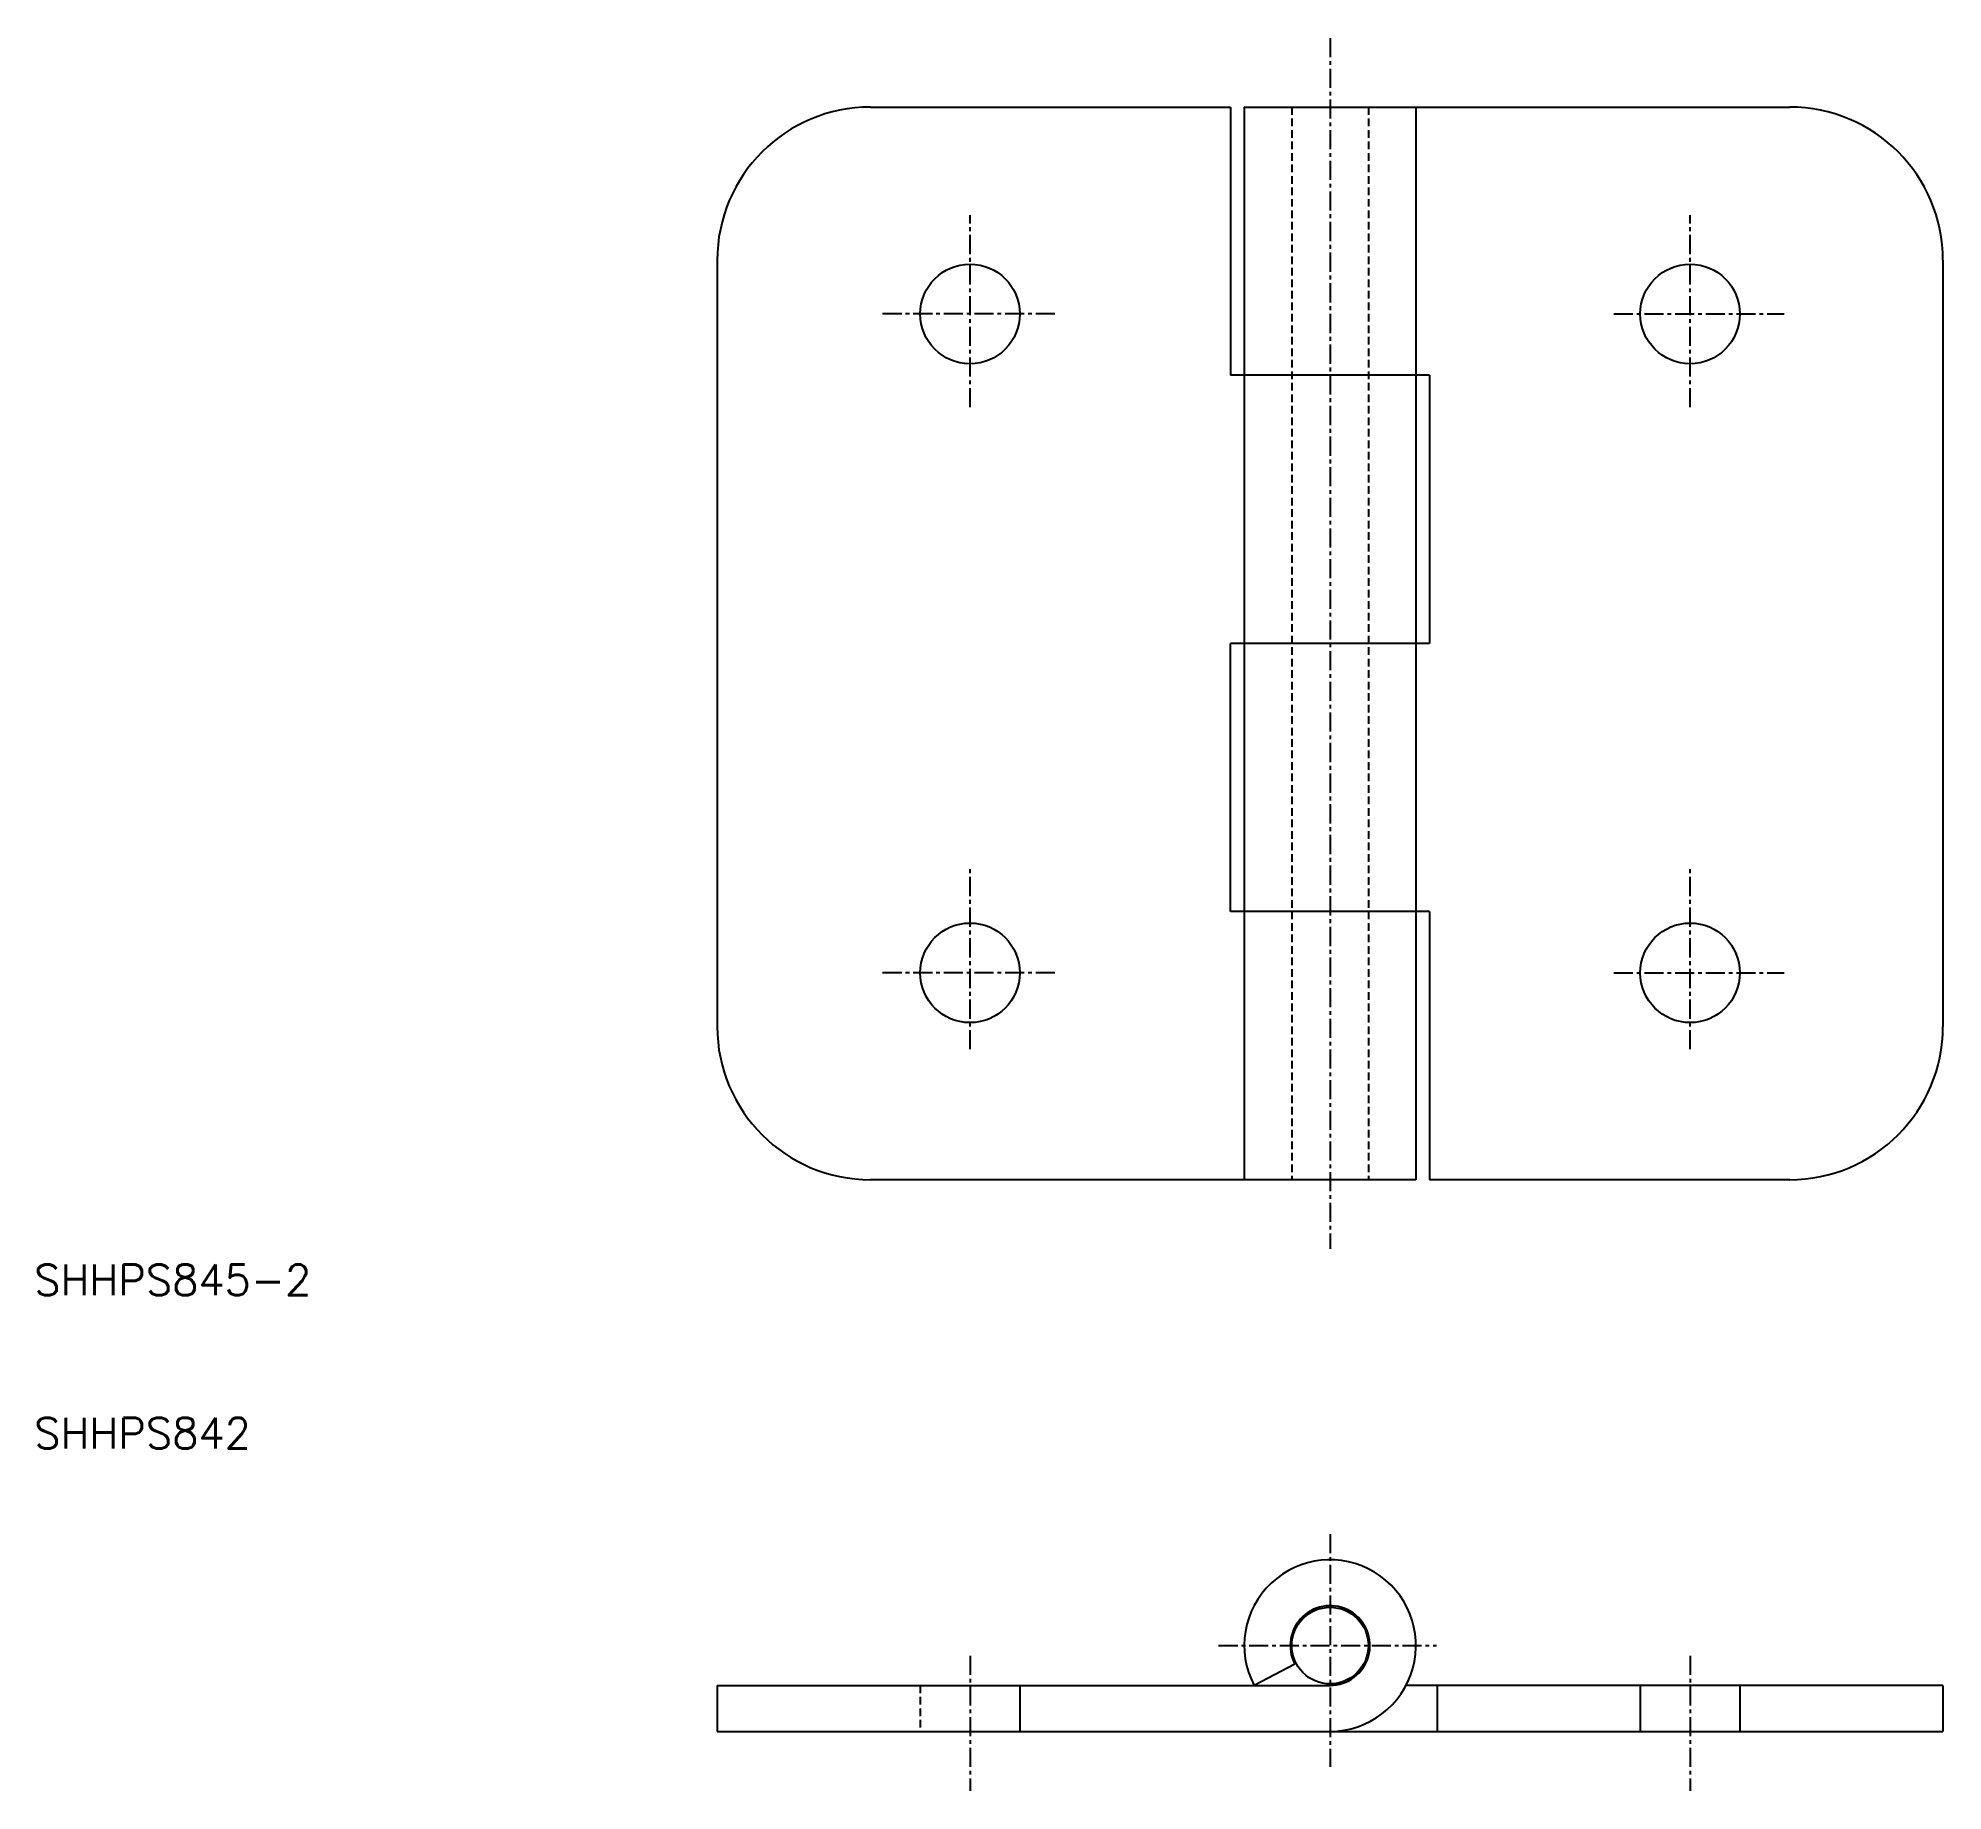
# Model space of a CAD drawing. Extents: x -84 to 40, y -9 to 105.
import ezdxf

# ---------------------------------------------------------------- set-up
doc = ezdxf.new("R2010")
doc.units = 0
doc.linetypes.add('CENTER', pattern=[2, 1.25, -0.25, 0.25, -0.25])
doc.linetypes.add('DASHED', pattern=[0.75, 0.5, -0.25])
doc.layers.get('0').update_dxf_attribs({"linetype": 'CONTINUOUS'})
doc.layers.add('CENTER', color=1, linetype='CENTER')
doc.styles.get("Standard").update_dxf_attribs({"font": 'txt.shx', "bigfont": 'bigfont.shx'})

msp = doc.modelspace()

# ---------------------------------------------------------------- linework, layer by layer
at = {"color": 7, "linetype": 'CONTINUOUS'}
for p, q in [((-30, 100.4), (-6.5, 100.4)), ((-6.5, 100.4), (-6.5, 82.9)), ((-5.6, 100.4), (-5.6, 30.4)), ((-5.6, 100.4), (30, 100.4)), ((5.6, 100.4), (5.6, 30.4)), ((-40, 90.4), (-40, 40.4)), ((40, 90.4), (40, 40.4)), ((6.5, 82.9), (-6.5, 82.9)), ((6.5, 82.9), (6.5, 65.4)), ((-6.5, 47.9), (-6.5, 65.4)), ((6.5, 65.4), (-6.5, 65.4)), ((6.5, 47.9), (-6.5, 47.9)), ((6.5, 47.9), (6.5, 30.4)), ((5.6, 30.4), (-30, 30.4)), ((30, 30.4), (6.5, 30.4)), ((-2.3, -1.21), (-4.96, -2.6)), ((-40, -2.6), (-40, -5.6)), ((-40, -2.6), (0, -2.6)), ((-20.25, -2.6), (-20.25, -5.6)), ((7, -2.6), (4.96, -2.6)), ((40, -2.6), (7, -2.6)), ((7, -2.6), (7, -5.6)), ((20.25, -2.6), (20.25, -5.6)), ((26.75, -2.6), (26.75, -5.6)), ((40, -2.6), (40, -5.6)), ((-40, -5.6), (7, -5.6)), ((7, -5.6), (40, -5.6))]:
    msp.add_line(p, q, dxfattribs=at)
at = {"color": 3, "linetype": 'DASHED'}
for p, q in [((-2.5, 100.4), (-2.5, 30.4)), ((2.5, 100.4), (2.5, 30.4)), ((-26.75, -2.6), (-26.75, -5.6)), ((-20.25, -2.6), (-20.25, -5.6)), ((20.25, -2.6), (20.25, -5.6)), ((26.75, -2.6), (26.75, -5.6))]:
    msp.add_line(p, q, dxfattribs=at)
at = {"color": 7, "linetype": 'CONTINUOUS'}
for centre, radius in [((-23.5, 86.9), 3.25), ((23.5, 86.9), 3.25), ((-23.5, 43.9), 3.25), ((23.5, 43.9), 3.25), ((0, 0), 2.5)]:
    msp.add_circle(centre, radius, dxfattribs=at)
for centre, radius, start, end in [((-30, 90.4), 10, 90, 180), ((30, 90.4), 10, 0, 90), ((-30, 40.4), 10, 180, 270), ((30, 40.4), 10, 270, 0), ((0, 0), 5.6, 270, 207.664), ((0, 0), 2.6, 270, 207.664)]:
    msp.add_arc(centre, radius, start, end, dxfattribs=at)
at = {"layer": 'CENTER', "color": 1, "linetype": 'CENTER'}
for p, q in [((0, 104.9), (0, 25.9)), ((-23.5, 80.81), (-23.5, 93.34)), ((23.5, 80.81), (23.5, 93.34)), ((-17.96, 86.9), (-29.37, 86.9)), ((18.52, 86.9), (29.65, 86.9)), ((-23.5, 38.91), (-23.5, 50.9)), ((23.5, 38.91), (23.5, 50.9)), ((-17.96, 43.9), (-29.37, 43.9)), ((18.52, 43.9), (29.65, 43.9)), ((0, 7.27), (0, -7.91)), ((-7.28, 0), (6.95, 0)), ((-23.5, -0.67), (-23.5, -9.48)), ((23.5, -0.67), (23.5, -9.48))]:
    msp.add_line(p, q, dxfattribs=at)

# ---------------------------------------------------------------- texts
at = {"color": 7, "linetype": 'CONTINUOUS'}
for s, p in [('SHHPS845-2', (-84.58, 22.86)), ('SHHPS842', (-84.58, 12.86))]:
    msp.add_text(s, height=2, dxfattribs=at).set_placement(p)

doc.saveas('drawing.dxf')
